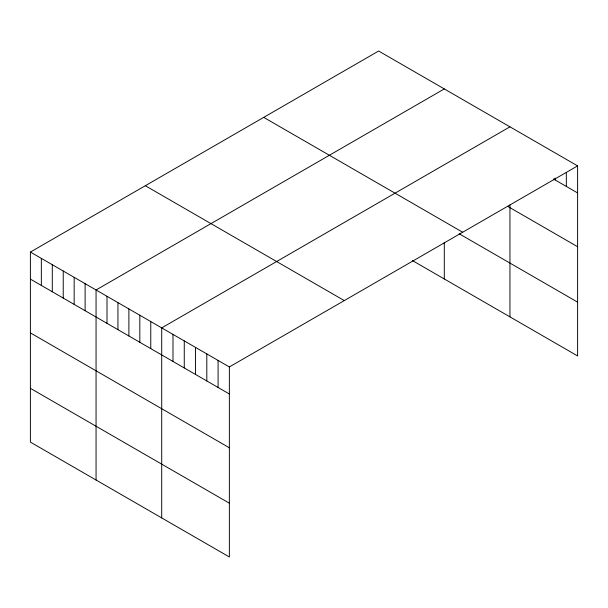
<?xml version="1.0" encoding="UTF-8"?>
<svg xmlns="http://www.w3.org/2000/svg" width="608" height="608" viewBox="0 0 608 608"><rect width="100%" height="100%" fill="white"/><g stroke="black" fill="none" stroke-linecap="round" stroke-linejoin="round"><path stroke-width="0.91" d="M30.4 252.069L229.36 366.943L229.36 556.981L30.4 442.115L30.4 252.069L378.64 51.019L577.6 165.885L577.6 355.931L412.254 260.467M444.296 88.92L96.056 289.978L96.056 480.024M509.952 126.829L161.713 327.887L161.713 517.925M229.36 366.943L577.6 165.885M553.44 178.98L577.6 192.934M507.612 206.31L577.6 246.719M263.72 117.367L462.68 232.233M459.146 233.753L577.6 302.138M145.32 185.721L344.28 300.588M30.4 279.118L229.36 393.984M30.4 332.91L229.36 447.777M30.4 388.33L229.36 503.196M566.329 172.429L566.329 186.42M555.051 178.045L555.051 179.915M509.952 204.972L509.952 316.874M444.296 242.212L444.296 278.966M218.082 360.43L218.082 387.478M206.811 353.924L206.811 380.965M195.533 347.411L195.533 374.46M184.262 340.906L184.262 367.946M172.991 334.392L172.991 361.441M150.769 321.564L150.769 348.612M139.825 315.248L139.825 342.296M128.888 308.932L128.888 335.981M117.944 302.617L117.944 329.658M107 296.294L107 323.342M85.112 283.662L85.112 310.703M74.168 277.339L74.168 304.388M63.232 271.024L63.232 298.072M52.288 264.708L52.288 291.756M41.344 258.392L41.344 285.433"/></g></svg>
